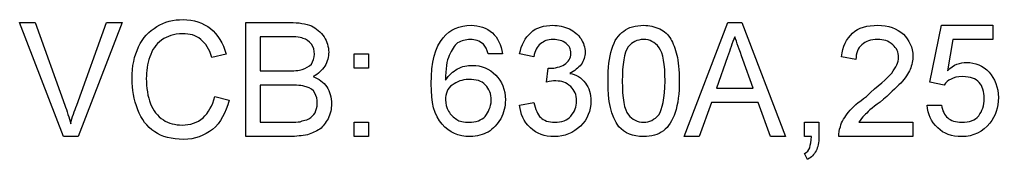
# Model space of a CAD drawing. Header units: millimetres. Extents: x 12 to 286, y 8 to 173.
# Drawn here: x 192.78 to 204.89, y 106.5 to 108.23 of the extents above; entities that cross this region are included whole.
import ezdxf

# ---------------------------------------------------------------- set-up
doc = ezdxf.new("R2010")
doc.units = ezdxf.units.MM
doc.layers.get('0').update_dxf_attribs({"linetype": 'CONTINUOUS'})

msp = doc.modelspace()

# ---------------------------------------------------------------- linework, layer by layer
at = {"color": 0}
for p, q in [((193.319, 106.785), (192.776, 108.197)), ((192.776, 108.197), (192.969, 108.197)), ((192.969, 108.197), (193.337, 107.176)), ((193.483, 107.176), (193.851, 108.197)), ((194.044, 108.197), (193.501, 106.785)), ((193.851, 108.197), (194.044, 108.197)), ((195.579, 106.785), (195.579, 108.197)), ((195.579, 108.197), (196.123, 108.197)), ((201.003, 106.785), (201.545, 108.197)), ((201.545, 108.197), (201.716, 108.197)), ((201.716, 108.197), (202.256, 106.785)), ((204.046, 107.457), (204.188, 108.162)), ((204.188, 108.162), (204.823, 108.162)), ((204.823, 108.162), (204.823, 107.986)), ((196.058, 108.02), (195.756, 108.02)), ((195.756, 108.02), (195.756, 107.597)), ((204.331, 107.986), (204.265, 107.601)), ((204.823, 107.986), (204.331, 107.986)), ((195.333, 107.807), (195.156, 107.764)), ((196.92, 107.633), (196.92, 107.81)), ((196.92, 107.81), (197.097, 107.81)), ((197.097, 107.81), (197.097, 107.633)), ((198.754, 107.81), (198.578, 107.81)), ((198.754, 107.81), (198.754, 107.81)), ((199.143, 107.774), (198.967, 107.81)), ((201.541, 107.771), (201.403, 107.385)), ((201.856, 107.385), (201.731, 107.739)), ((203.13, 107.738), (202.953, 107.774)), ((197.097, 107.633), (196.92, 107.633)), ((199.3, 107.457), (199.318, 107.633)), ((195.756, 107.597), (196.082, 107.597)), ((196.106, 107.421), (195.756, 107.421)), ((195.756, 107.421), (195.756, 106.962)), ((200.061, 107.473), (200.061, 107.473)), ((201.403, 107.385), (201.856, 107.385)), ((204.222, 107.421), (204.046, 107.457)), ((195.192, 107.283), (195.369, 107.236)), ((198.967, 107.174), (199.143, 107.208)), ((201.341, 107.208), (201.19, 106.785)), ((201.92, 107.208), (201.341, 107.208)), ((202.071, 106.785), (201.92, 107.208)), ((204.012, 107.174), (204.188, 107.174)), ((195.756, 106.962), (196.118, 106.962)), ((196.92, 106.785), (196.92, 106.962)), ((196.92, 106.962), (197.097, 106.962)), ((197.097, 106.962), (197.097, 106.785)), ((202.494, 106.785), (202.494, 106.962)), ((202.494, 106.962), (202.671, 106.962)), ((202.671, 106.962), (202.671, 106.785)), ((203.167, 106.962), (203.835, 106.962)), ((203.835, 106.962), (203.835, 106.785)), ((193.501, 106.785), (193.319, 106.785)), ((196.116, 106.785), (195.579, 106.785)), ((197.097, 106.785), (196.92, 106.785)), ((201.19, 106.785), (201.003, 106.785)), ((202.256, 106.785), (202.071, 106.785)), ((202.581, 106.785), (202.494, 106.785)), ((203.835, 106.785), (202.917, 106.785)), ((202.53, 106.503), (202.494, 106.575))]:
    msp.add_line(p, q, dxfattribs=at)
for points in [[(194.477, 108.146), (194.566, 108.209), (194.684, 108.233), (194.802, 108.233)], [(194.802, 108.233), (194.926, 108.233), (195.05, 108.195), (195.141, 108.121)], [(194.25, 107.894), (194.299, 108.011), (194.378, 108.088), (194.477, 108.146)], [(195.141, 108.121), (195.227, 108.048), (195.297, 107.942), (195.333, 107.807)], [(196.123, 108.197), (196.228, 108.197), (196.322, 108.183), (196.39, 108.154)], [(196.39, 108.154), (196.445, 108.128), (196.508, 108.079), (196.547, 108.019)], [(198.02, 108.008), (198.104, 108.114), (198.221, 108.162), (198.366, 108.162)], [(198.366, 108.162), (198.462, 108.162), (198.562, 108.131), (198.63, 108.069)], [(199.107, 108.07), (199.168, 108.137), (199.27, 108.162), (199.379, 108.162)], [(199.379, 108.162), (199.445, 108.162), (199.521, 108.147), (199.584, 108.117)], [(199.584, 108.117), (199.64, 108.089), (199.694, 108.045), (199.727, 107.993)], [(200.256, 108.09), (200.314, 108.137), (200.402, 108.162), (200.502, 108.162)], [(200.502, 108.162), (200.568, 108.162), (200.64, 108.147), (200.702, 108.118)], [(200.702, 108.118), (200.759, 108.092), (200.806, 108.046), (200.837, 107.991)], [(203.089, 108.063), (203.157, 108.137), (203.272, 108.162), (203.402, 108.162)], [(203.402, 108.162), (203.527, 108.162), (203.641, 108.125), (203.718, 108.052)], [(194.535, 107.979), (194.461, 107.929), (194.417, 107.858), (194.388, 107.771)], [(194.795, 108.056), (194.682, 108.056), (194.605, 108.03), (194.535, 107.979)], [(195.02, 107.986), (194.959, 108.044), (194.885, 108.056), (194.795, 108.056)], [(195.156, 107.764), (195.125, 107.869), (195.079, 107.94), (195.02, 107.986)], [(196.288, 108.001), (196.242, 108.02), (196.167, 108.02), (196.058, 108.02)], [(196.39, 107.928), (196.355, 107.971), (196.332, 107.987), (196.288, 108.001)], [(196.547, 108.019), (196.58, 107.96), (196.603, 107.896), (196.603, 107.83)], [(197.872, 107.439), (197.872, 107.705), (197.922, 107.889), (198.02, 108.008)], [(198.354, 107.986), (198.294, 107.986), (198.25, 107.972), (198.199, 107.944)], [(198.518, 107.927), (198.469, 107.973), (198.418, 107.986), (198.354, 107.986)], [(198.63, 108.069), (198.694, 108.013), (198.741, 107.92), (198.754, 107.81)], [(198.967, 107.81), (198.987, 107.921), (199.034, 108.008), (199.107, 108.07)], [(199.384, 107.986), (199.311, 107.986), (199.267, 107.968), (199.224, 107.932)], [(199.541, 107.938), (199.497, 107.973), (199.447, 107.986), (199.384, 107.986)], [(199.727, 107.993), (199.755, 107.951), (199.778, 107.887), (199.778, 107.829)], [(200.109, 107.867), (200.138, 107.973), (200.192, 108.045), (200.256, 108.09)], [(200.499, 107.986), (200.419, 107.986), (200.363, 107.956), (200.312, 107.896)], [(200.694, 107.884), (200.634, 107.961), (200.582, 107.986), (200.499, 107.986)], [(200.837, 107.991), (200.867, 107.947), (200.892, 107.87), (200.913, 107.792)], [(201.631, 108.02), (201.596, 107.943), (201.573, 107.859), (201.541, 107.771)], [(201.731, 107.739), (201.684, 107.867), (201.655, 107.95), (201.631, 108.02)], [(202.953, 107.774), (202.966, 107.9), (203.01, 107.997), (203.089, 108.063)], [(203.399, 107.986), (203.31, 107.986), (203.252, 107.964), (203.204, 107.92)], [(203.586, 107.921), (203.528, 107.973), (203.476, 107.986), (203.399, 107.986)], [(203.718, 108.052), (203.788, 107.98), (203.835, 107.887), (203.835, 107.779)], [(194.168, 107.502), (194.168, 107.659), (194.196, 107.782), (194.25, 107.894)], [(196.427, 107.805), (196.427, 107.854), (196.415, 107.894), (196.39, 107.928)], [(198.199, 107.944), (198.156, 107.912), (198.125, 107.858), (198.096, 107.79)], [(198.578, 107.81), (198.564, 107.863), (198.544, 107.902), (198.518, 107.927)], [(199.224, 107.932), (199.179, 107.903), (199.155, 107.844), (199.143, 107.774)], [(199.602, 107.813), (199.602, 107.873), (199.581, 107.904), (199.541, 107.938)], [(200.061, 107.473), (200.061, 107.638), (200.076, 107.764), (200.109, 107.867)], [(200.312, 107.896), (200.261, 107.826), (200.237, 107.678), (200.237, 107.473)], [(200.767, 107.473), (200.767, 107.685), (200.741, 107.816), (200.694, 107.884)], [(203.204, 107.92), (203.153, 107.887), (203.13, 107.815), (203.13, 107.738)], [(203.659, 107.765), (203.659, 107.83), (203.634, 107.88), (203.586, 107.921)], [(194.388, 107.771), (194.357, 107.685), (194.345, 107.594), (194.345, 107.503)], [(196.388, 107.683), (196.403, 107.722), (196.427, 107.757), (196.427, 107.805)], [(196.603, 107.83), (196.603, 107.774), (196.587, 107.712), (196.557, 107.658)], [(198.096, 107.79), (198.063, 107.73), (198.05, 107.621), (198.049, 107.483)], [(199.522, 107.676), (199.566, 107.714), (199.602, 107.752), (199.602, 107.813)], [(199.778, 107.829), (199.778, 107.778), (199.762, 107.722), (199.73, 107.677)], [(200.913, 107.792), (200.93, 107.719), (200.943, 107.607), (200.943, 107.473)], [(203.574, 107.57), (203.623, 107.644), (203.659, 107.701), (203.659, 107.765)], [(203.835, 107.779), (203.835, 107.734), (203.823, 107.669), (203.801, 107.617)], [(196.082, 107.597), (196.168, 107.597), (196.235, 107.603), (196.274, 107.614)], [(196.274, 107.614), (196.317, 107.634), (196.362, 107.651), (196.388, 107.683)], [(196.557, 107.658), (196.517, 107.607), (196.476, 107.56), (196.412, 107.527)], [(198.049, 107.483), (198.09, 107.547), (198.14, 107.592), (198.199, 107.622)], [(198.199, 107.622), (198.254, 107.655), (198.319, 107.667), (198.384, 107.667)], [(198.384, 107.667), (198.491, 107.667), (198.592, 107.628), (198.672, 107.547)], [(199.318, 107.633), (199.318, 107.632), (199.337, 107.63), (199.344, 107.63)], [(199.344, 107.63), (199.402, 107.632), (199.47, 107.646), (199.522, 107.676)], [(199.73, 107.677), (199.69, 107.64), (199.65, 107.594), (199.587, 107.568)], [(203.801, 107.617), (203.778, 107.568), (203.739, 107.506), (203.686, 107.447)], [(204.265, 107.601), (204.338, 107.68), (204.42, 107.703), (204.502, 107.703)], [(204.502, 107.703), (204.602, 107.703), (204.705, 107.662), (204.78, 107.581)], [(194.24, 107.118), (194.192, 107.244), (194.168, 107.366), (194.168, 107.502)], [(194.345, 107.503), (194.345, 107.392), (194.363, 107.28), (194.397, 107.192)], [(196.412, 107.527), (196.478, 107.502), (196.541, 107.459), (196.58, 107.4)], [(198.336, 107.491), (198.254, 107.491), (198.188, 107.468), (198.133, 107.422)], [(198.544, 107.422), (198.497, 107.479), (198.428, 107.491), (198.336, 107.491)], [(198.672, 107.547), (198.743, 107.473), (198.79, 107.366), (198.79, 107.239)], [(199.587, 107.568), (199.663, 107.559), (199.733, 107.509), (199.78, 107.448)], [(203.259, 107.281), (203.404, 107.418), (203.516, 107.503), (203.574, 107.57)], [(204.308, 107.497), (204.269, 107.487), (204.246, 107.453), (204.222, 107.421)], [(204.45, 107.527), (204.384, 107.527), (204.341, 107.517), (204.308, 107.497)], [(204.657, 107.454), (204.613, 107.503), (204.548, 107.527), (204.45, 107.527)], [(204.78, 107.581), (204.847, 107.505), (204.894, 107.395), (204.894, 107.267)], [(196.326, 107.399), (196.274, 107.421), (196.201, 107.421), (196.106, 107.421)], [(196.432, 107.322), (196.41, 107.367), (196.377, 107.384), (196.326, 107.399)], [(196.58, 107.4), (196.614, 107.348), (196.638, 107.271), (196.638, 107.189)], [(198.007, 106.939), (197.908, 107.047), (197.872, 107.206), (197.872, 107.439)], [(198.133, 107.422), (198.072, 107.388), (198.049, 107.316), (198.049, 107.24)], [(198.614, 107.234), (198.614, 107.316), (198.591, 107.375), (198.544, 107.422)], [(199.415, 107.474), (199.376, 107.48), (199.346, 107.469), (199.3, 107.457)], [(199.599, 107.404), (199.54, 107.457), (199.489, 107.474), (199.415, 107.474)], [(199.672, 107.226), (199.672, 107.305), (199.648, 107.357), (199.599, 107.404)], [(199.78, 107.448), (199.825, 107.39), (199.849, 107.313), (199.849, 107.224)], [(200.194, 106.908), (200.095, 107.038), (200.061, 107.221), (200.061, 107.473)], [(200.237, 107.473), (200.237, 107.262), (200.262, 107.118), (200.313, 107.056)], [(200.689, 107.056), (200.731, 107.122), (200.767, 107.257), (200.767, 107.473)], [(200.943, 107.473), (200.943, 107.322), (200.926, 107.184), (200.893, 107.082)], [(203.686, 107.447), (203.624, 107.39), (203.549, 107.311), (203.431, 107.213)], [(204.717, 107.255), (204.717, 107.346), (204.696, 107.406), (204.657, 107.454)], [(195.048, 107.016), (195.108, 107.082), (195.167, 107.164), (195.192, 107.283)], [(196.461, 107.192), (196.461, 107.247), (196.452, 107.284), (196.432, 107.322)], [(203.04, 107.087), (203.083, 107.151), (203.162, 107.21), (203.259, 107.281)], [(204.65, 107.042), (204.694, 107.104), (204.717, 107.167), (204.717, 107.255)], [(204.894, 107.267), (204.894, 107.148), (204.858, 107.038), (204.789, 106.95)], [(193.337, 107.176), (193.361, 107.104), (193.391, 107.016), (193.41, 106.944)], [(193.41, 106.944), (193.426, 107.027), (193.456, 107.098), (193.483, 107.176)], [(194.397, 107.192), (194.426, 107.109), (194.484, 107.036), (194.556, 106.992)], [(195.369, 107.236), (195.331, 107.08), (195.264, 106.958), (195.165, 106.875)], [(196.434, 107.079), (196.45, 107.119), (196.461, 107.149), (196.461, 107.192)], [(196.638, 107.189), (196.638, 107.132), (196.624, 107.064), (196.596, 107.007)], [(198.049, 107.24), (198.049, 107.193), (198.063, 107.145), (198.088, 107.1)], [(198.542, 107.035), (198.578, 107.094), (198.614, 107.149), (198.614, 107.234)], [(198.79, 107.239), (198.79, 107.158), (198.771, 107.078), (198.734, 107.007)], [(199.1, 106.894), (199.014, 106.977), (198.978, 107.06), (198.967, 107.174)], [(199.143, 107.208), (199.162, 107.122), (199.19, 107.059), (199.228, 107.02)], [(199.602, 107.038), (199.649, 107.1), (199.672, 107.152), (199.672, 107.226)], [(199.849, 107.224), (199.849, 107.108), (199.806, 106.998), (199.719, 106.914)], [(203.431, 107.213), (203.323, 107.144), (203.265, 107.078), (203.237, 107.049)], [(204.143, 106.893), (204.057, 106.974), (204.023, 107.057), (204.012, 107.174)], [(204.188, 107.174), (204.2, 107.104), (204.227, 107.05), (204.266, 107.016)], [(194.449, 106.845), (194.346, 106.911), (194.288, 106.999), (194.24, 107.118)], [(194.788, 106.928), (194.885, 106.928), (194.977, 106.957), (195.048, 107.016)], [(196.249, 106.969), (196.282, 106.986), (196.33, 106.988), (196.359, 107.005)], [(196.359, 107.005), (196.388, 107.031), (196.415, 107.046), (196.434, 107.079)], [(196.596, 107.007), (196.559, 106.96), (196.534, 106.908), (196.494, 106.878)], [(198.088, 107.1), (198.112, 107.056), (198.147, 107.021), (198.188, 106.998)], [(198.342, 106.962), (198.425, 106.962), (198.495, 106.987), (198.542, 107.035)], [(198.734, 107.007), (198.691, 106.944), (198.644, 106.881), (198.578, 106.842)], [(199.228, 107.02), (199.263, 106.986), (199.325, 106.962), (199.401, 106.962)], [(199.401, 106.962), (199.485, 106.962), (199.557, 106.988), (199.602, 107.038)], [(200.313, 107.056), (200.361, 106.998), (200.426, 106.962), (200.502, 106.962)], [(200.502, 106.962), (200.571, 106.962), (200.638, 106.994), (200.689, 107.056)], [(200.893, 107.082), (200.853, 106.986), (200.812, 106.903), (200.747, 106.856)], [(202.937, 106.905), (202.952, 106.976), (202.993, 107.028), (203.04, 107.087)], [(203.237, 107.049), (203.208, 107.027), (203.186, 106.991), (203.167, 106.962)], [(204.266, 107.016), (204.304, 106.986), (204.363, 106.962), (204.44, 106.962)], [(204.44, 106.962), (204.532, 106.962), (204.604, 106.988), (204.65, 107.042)], [(194.556, 106.992), (194.616, 106.95), (194.706, 106.928), (194.788, 106.928)], [(196.118, 106.962), (196.178, 106.962), (196.223, 106.965), (196.249, 106.969)], [(198.355, 106.785), (198.205, 106.785), (198.097, 106.837), (198.007, 106.939)], [(198.188, 106.998), (198.217, 106.974), (198.279, 106.962), (198.342, 106.962)], [(199.395, 106.785), (199.275, 106.785), (199.179, 106.821), (199.1, 106.894)], [(199.719, 106.914), (199.63, 106.832), (199.526, 106.785), (199.395, 106.785)], [(200.502, 106.785), (200.365, 106.785), (200.269, 106.827), (200.194, 106.908)], [(202.917, 106.785), (202.916, 106.827), (202.923, 106.867), (202.937, 106.905)], [(204.439, 106.785), (204.316, 106.785), (204.218, 106.821), (204.143, 106.893)], [(204.789, 106.95), (204.702, 106.845), (204.586, 106.785), (204.439, 106.785)], [(194.806, 106.751), (194.66, 106.751), (194.54, 106.782), (194.449, 106.845)], [(195.165, 106.875), (195.064, 106.798), (194.948, 106.751), (194.806, 106.751)], [(196.34, 106.809), (196.272, 106.798), (196.204, 106.785), (196.116, 106.785)], [(196.494, 106.878), (196.442, 106.852), (196.402, 106.824), (196.34, 106.809)], [(198.578, 106.842), (198.513, 106.809), (198.439, 106.785), (198.355, 106.785)], [(200.747, 106.856), (200.677, 106.809), (200.6, 106.785), (200.502, 106.785)], [(202.559, 106.648), (202.563, 106.691), (202.58, 106.725), (202.581, 106.785)], [(202.671, 106.785), (202.671, 106.712), (202.66, 106.653), (202.636, 106.608)], [(202.494, 106.575), (202.523, 106.591), (202.546, 106.615), (202.559, 106.648)], [(202.636, 106.608), (202.614, 106.564), (202.578, 106.528), (202.53, 106.503)]]:
    msp.add_open_spline(points, degree=3, dxfattribs=at)

doc.saveas('drawing.dxf')
